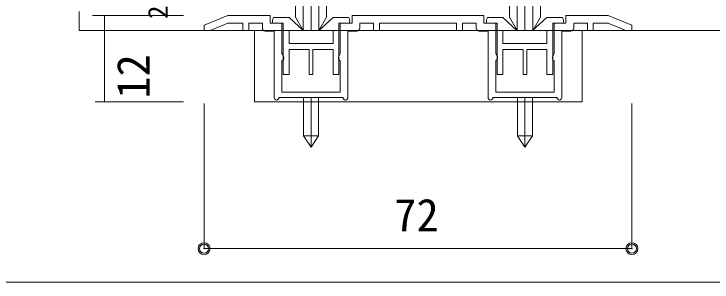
# Model space of a CAD drawing. Units: millimetres on the paper, enlarged 5 times, with parts at other scales. Extents: x -992 to 1008, y -685 to 700.
# Drawn here: x -600.9 to -405.1, y -26.2 to 48.9 of the extents above; entities that cross this region are included whole.
import ezdxf
from ezdxf.enums import TextEntityAlignment as Align

# ---------------------------------------------------------------- set-up
doc = ezdxf.new("R2010")
doc.units = ezdxf.units.MM
doc.header["$LTSCALE"] = 5
doc.header["$PDMODE"] = 32
doc.header["$PDSIZE"] = 2.5
doc.linetypes.add('CHAIN1', pattern=[8, 5, -1, 1, -1])
doc.linetypes.add('DASHED1', pattern=[1.8, 1.2, -0.6])
for name, color, linetype, lineweight in [('1-0_H-SYM', 7, 'Continuous', 20), ('1-1_0', 7, 'Continuous', 20), ('2-0_18', 7, 'Continuous', 18)]:
    doc.layers.add(name, color=color, linetype=linetype, lineweight=lineweight)
doc.styles.add('ＭＳ ゴシック', font='')
doc.styles.get('ＭＳ ゴシック').set_extended_font_data('MS Gothic')

msp = doc.modelspace()

# ---------------------------------------------------------------- linework, layer by layer
at = {"layer": '1-0_H-SYM'}
msp.add_lwpolyline([(197.5, -26.25), (-967.5, -26.25), (-967.5, 675)], dxfattribs=at)
at = {"layer": '1-1_0'}
msp.add_lwpolyline([(197.5, -26.25), (-967.5, -26.25), (-967.5, 675)], dxfattribs=at)
at = {"layer": '2-0_18', "linetype": 'DASHED1', "lineweight": 20}
msp.add_line((-582.547, 526.571), (-582.547, 44.258), dxfattribs=at)
at = {"layer": '2-0_18', "linetype": 'CHAIN1'}
for p, q in [((-517.547, 154.453), (-517.547, 48.797)), ((-457.547, 154.453), (-457.547, 48.797)), ((-517.547, 20.606), (-517.547, 25.425)), ((-457.547, 20.606), (-457.547, 25.425))]:
    msp.add_line(p, q, dxfattribs=at)
at = {"layer": '2-0_18'}
for p, q in [((-521.88, 53.425), (-521.88, 47.938)), ((-515.38, 44.258), (-515.38, 53.425)), ((-513.214, 53.425), (-513.214, 47.988)), ((-461.88, 53.425), (-461.88, 47.938)), ((-455.38, 44.258), (-455.38, 53.425)), ((-453.214, 53.425), (-453.214, 47.988)), ((-540.88, 48.425), (-547.547, 45.758)), ((-540.88, 48.425), (-529.047, 48.425)), ((-529.047, 48.425), (-529.047, 46.258)), ((-528.093, 47.925), (-523.714, 47.925)), ((-523.714, 47.925), (-519.789, 44.258)), ((-511.38, 47.925), (-515.398, 44.258)), ((-515.38, 44.258), (-513.214, 47.988)), ((-511.38, 47.925), (-506.977, 47.925)), ((-506.047, 48.425), (-506.047, 46.258)), ((-506.047, 48.425), (-480.233, 48.425)), ((-480.88, 48.425), (-469.047, 48.425)), ((-469.047, 48.425), (-469.047, 46.258)), ((-468.093, 47.925), (-463.714, 47.925)), ((-463.714, 47.925), (-459.789, 44.258)), ((-451.381, 47.925), (-455.398, 44.258)), ((-455.38, 44.258), (-453.214, 47.988)), ((-451.381, 47.925), (-446.977, 47.925)), ((-446.047, 48.425), (-446.047, 46.258)), ((-446.047, 48.425), (-434.214, 48.425)), ((-434.214, 48.425), (-427.547, 45.758)), ((-547.547, 45.758), (-547.547, 44.258)), ((-540.88, 46.258), (-545.88, 44.258)), ((-540.88, 46.258), (-536.714, 46.258)), ((-536.714, 44.258), (-536.714, 46.258)), ((-535.047, 44.258), (-535.047, 46.258)), ((-535.047, 46.258), (-531.214, 46.258)), ((-531.214, 46.258), (-531.214, 44.925)), ((-529.047, 46.258), (-525.714, 46.258)), ((-528.278, 46.258), (-525.38, 46.258)), ((-525.714, 46.258), (-525.714, 37.758)), ((-525.714, 46.258), (-525.714, 37.758)), ((-525.38, 31.925), (-525.38, 46.258)), ((-509.714, 46.258), (-509.714, 31.925)), ((-509.714, 46.258), (-506.819, 46.258)), ((-509.38, 46.258), (-506.047, 46.258)), ((-509.38, 46.258), (-509.38, 37.758)), ((-509.38, 46.258), (-509.38, 37.758)), ((-503.88, 46.258), (-503.88, 44.925)), ((-503.88, 46.258), (-500.047, 46.258)), ((-500.047, 46.258), (-500.047, 44.258)), ((-498.38, 46.258), (-498.38, 44.258)), ((-498.38, 46.258), (-479.449, 46.258)), ((-480.88, 46.258), (-476.714, 46.258)), ((-476.714, 44.258), (-476.714, 46.258)), ((-475.047, 44.258), (-475.047, 46.258)), ((-475.047, 46.258), (-471.214, 46.258)), ((-471.214, 46.258), (-471.214, 44.925)), ((-469.047, 46.258), (-465.714, 46.258)), ((-468.278, 46.258), (-465.38, 46.258)), ((-465.714, 46.258), (-465.714, 37.758)), ((-465.714, 46.258), (-465.714, 37.758)), ((-465.38, 31.925), (-465.38, 46.258)), ((-449.714, 46.258), (-449.714, 31.925)), ((-449.714, 46.258), (-446.819, 46.258)), ((-449.38, 46.258), (-446.047, 46.258)), ((-449.38, 46.258), (-449.38, 37.758)), ((-449.38, 46.258), (-449.38, 37.758)), ((-443.88, 46.258), (-443.88, 44.925)), ((-443.88, 46.258), (-440.047, 46.258)), ((-440.047, 46.258), (-440.047, 44.258)), ((-438.38, 46.258), (-438.38, 44.258)), ((-438.38, 46.258), (-434.214, 46.258)), ((-434.214, 46.258), (-429.214, 44.258)), ((-427.547, 45.758), (-427.547, 44.258)), ((-547.547, 44.258), (-545.88, 44.258)), ((-536.714, 44.258), (-535.047, 44.258)), ((-533.38, 44.258), (-533.38, 24.258)), ((-530.38, 44.091), (-527.88, 44.091)), ((-527.88, 44.091), (-527.88, 25.425)), ((-523.714, 44.258), (-519.789, 44.258)), ((-523.714, 40.578), (-523.714, 44.258)), ((-519.714, 44.258), (-515.398, 44.258)), ((-511.38, 44.258), (-515.398, 44.258)), ((-511.38, 44.258), (-511.38, 40.578)), ((-507.214, 44.091), (-504.714, 44.091)), ((-507.214, 44.091), (-507.214, 25.425)), ((-500.047, 44.258), (-498.38, 44.258)), ((-476.714, 44.258), (-475.047, 44.258)), ((-470.38, 44.091), (-467.88, 44.091)), ((-467.88, 44.091), (-467.88, 25.425)), ((-463.714, 44.258), (-459.789, 44.258)), ((-463.714, 40.578), (-463.714, 44.258)), ((-459.714, 44.258), (-455.398, 44.258)), ((-451.381, 44.258), (-455.398, 44.258)), ((-451.381, 44.258), (-451.381, 40.578)), ((-447.214, 44.091), (-444.714, 44.091)), ((-447.214, 44.091), (-447.214, 25.425)), ((-523.714, 40.578), (-511.38, 40.578)), ((-463.714, 40.578), (-451.381, 40.578)), ((-523.714, 38.912), (-518.047, 38.912)), ((-523.714, 31.925), (-523.714, 38.912)), ((-518.047, 38.912), (-518.047, 31.925)), ((-517.047, 38.912), (-511.38, 38.912)), ((-511.38, 38.912), (-511.38, 31.925)), ((-463.714, 38.912), (-458.047, 38.912)), ((-463.714, 31.925), (-463.714, 38.912)), ((-458.047, 38.912), (-458.047, 31.925)), ((-457.047, 38.912), (-451.381, 38.912)), ((-451.381, 38.912), (-451.381, 31.925)), ((-525.714, 35.766), (-525.714, 26.925)), ((-509.38, 35.771), (-509.38, 26.925)), ((-465.714, 35.766), (-465.714, 26.925)), ((-449.38, 35.771), (-449.38, 26.925)), ((-523.714, 31.925), (-525.38, 31.925)), ((-509.714, 31.925), (-511.38, 31.925)), ((-463.714, 31.925), (-465.38, 31.925)), ((-449.714, 31.925), (-451.381, 31.925)), ((-509.38, 26.925), (-525.714, 26.925)), ((-449.38, 26.925), (-465.714, 26.925)), ((-526.325, 25.425), (-526.547, 25.425)), ((-508.71, 25.425), (-526.325, 25.425)), ((-508.71, 25.425), (-508.547, 25.425)), ((-466.325, 25.425), (-466.547, 25.425)), ((-448.71, 25.425), (-466.325, 25.425)), ((-448.71, 25.425), (-448.547, 25.425))]:
    msp.add_line(p, q, dxfattribs=at)
at = {"layer": '2-0_18', "color": 4}
for p, q in [((-517.547, 44.258), (-517.547, 53.425)), ((-457.547, 44.258), (-457.547, 53.425)), ((-547.547, -16.89), (-547.547, 23.798)), ((-427.547, -16.89), (-427.547, 23.798)), ((-547.547, -16.89), (-427.547, -16.89))]:
    msp.add_line(p, q, dxfattribs=at)
at = {"layer": '2-0_18', "lineweight": 20}
for p, q in [((-553.34, 48.425), (-578.872, 48.425)), ((-575.465, 48.425), (-575.465, 24.258)), ((-582.547, 44.258), (-337.356, 44.258)), ((-553.34, 24.258), (-578.133, 24.258)), ((-515.433, 25.4), (-515.433, 25.425)), ((-515.414, 25.425), (-515.414, 14.758)), ((-515.414, 21.211), (-515.414, 25.425)), ((-455.433, 25.4), (-455.433, 25.425)), ((-455.414, 25.425), (-455.414, 14.758)), ((-455.414, 21.211), (-455.414, 25.425)), ((-515.414, 20.787), (-515.414, 21.211)), ((-455.414, 20.787), (-455.414, 21.211)), ((-519.68, 14.758), (-517.547, 11.558)), ((-515.414, 14.758), (-517.547, 11.558)), ((-459.68, 14.758), (-457.547, 11.558)), ((-455.414, 14.758), (-457.547, 11.558))]:
    msp.add_line(p, q, dxfattribs=at)
at = {"layer": '2-0_18'}
for points in [[(-521.88, 47.938), (-519.714, 44.258), (-519.714, 53.425)], [(-461.88, 47.938), (-459.714, 44.258), (-459.714, 53.425)], [(-517.047, 38.912), (-517.047, 31.925), (-518.047, 31.925)], [(-457.047, 38.912), (-457.047, 31.925), (-458.047, 31.925)]]:
    msp.add_lwpolyline(points, dxfattribs=at)
at = {"layer": '2-0_18', "lineweight": 20}
for points in [[(-441.547, 44.091), (-441.547, 25.559), (-441.547, 24.258)], [(-533.38, 24.258), (-532.797, 24.258), (-441.547, 24.258)], [(-519.68, 25.425), (-519.68, 14.758), (-515.414, 14.758)], [(-459.68, 25.425), (-459.68, 14.758), (-455.414, 14.758)]]:
    msp.add_lwpolyline(points, dxfattribs=at)
at = {"layer": '2-0_18', "linetype": 'CHAIN1'}
for points in [[(-517.547, 11.558), (-517.547, 20.606), (-517.547, 21.211)], [(-457.547, 11.558), (-457.547, 20.606), (-457.547, 21.211)]]:
    msp.add_lwpolyline(points, dxfattribs=at)
at = {"layer": '2-0_18', "color": 4}
for centre in [(-547.547, -16.89), (-427.547, -16.89)]:
    msp.add_circle(centre, 1.667, dxfattribs=at)
at = {"layer": '2-0_18'}
for centre, radius, start, end in [((-526.381, 46.891), 2, 148.87347, 198.44392), ((-508.706, 46.92), 2, 340.65885, 30.19339), ((-466.381, 46.891), 2, 148.87347, 198.44392), ((-448.706, 46.92), 2, 340.65885, 30.19339), ((-530.38, 44.925), 0.833, 180, 270), ((-504.714, 44.925), 0.833, 270, 0), ((-470.38, 44.925), 0.833, 180, 270), ((-444.714, 44.925), 0.833, 270, 0), ((-528.469, 35.914), 3.333, 12.40102, 34.24194), ((-506.589, 35.942), 3.333, 146.85531, 170.85588), ((-468.469, 35.914), 3.333, 12.40102, 34.24194), ((-446.589, 35.942), 3.333, 146.85531, 170.85588), ((-526.044, 36.531), 0.833, 293.36148, 6.77158), ((-509.048, 36.535), 0.833, 176.12995, 246.40356), ((-466.044, 36.531), 0.833, 293.36148, 6.77158), ((-449.048, 36.535), 0.833, 176.12995, 246.40356), ((-527.214, 25.425), 0.667, 180, 0), ((-507.88, 25.425), 0.667, 180, 0), ((-467.214, 25.425), 0.667, 180, 0), ((-447.88, 25.425), 0.667, 180, 0)]:
    msp.add_arc(centre, radius, start, end, dxfattribs=at)
at = {"layer": '2-0_18', "color": 5}
for p in [(-547.547, -16.89), (-427.547, -16.89)]:
    msp.add_point(p, dxfattribs=at)
at = {"layer": '2-0_18', "color": 4}
for p in [(-547.547, -16.89), (-427.547, -16.89)]:
    msp.add_point(p, dxfattribs=at)

# ---------------------------------------------------------------- texts
at = {"layer": '2-0_18', "style": 'ＭＳ ゴシック'}
for s, height, p in [('2.6', 5.499, (-556.126, 47.499)), ('12', 9.164, (-560.095, 25.128))]:
    msp.add_text(s, height=height, rotation=90, dxfattribs=at).set_placement(p, align=Align.BOTTOM_LEFT)
msp.add_text('72', height=9.164, dxfattribs=at).set_placement((-494.214, -14.807), align=Align.BOTTOM_LEFT)

doc.saveas('drawing.dxf')
